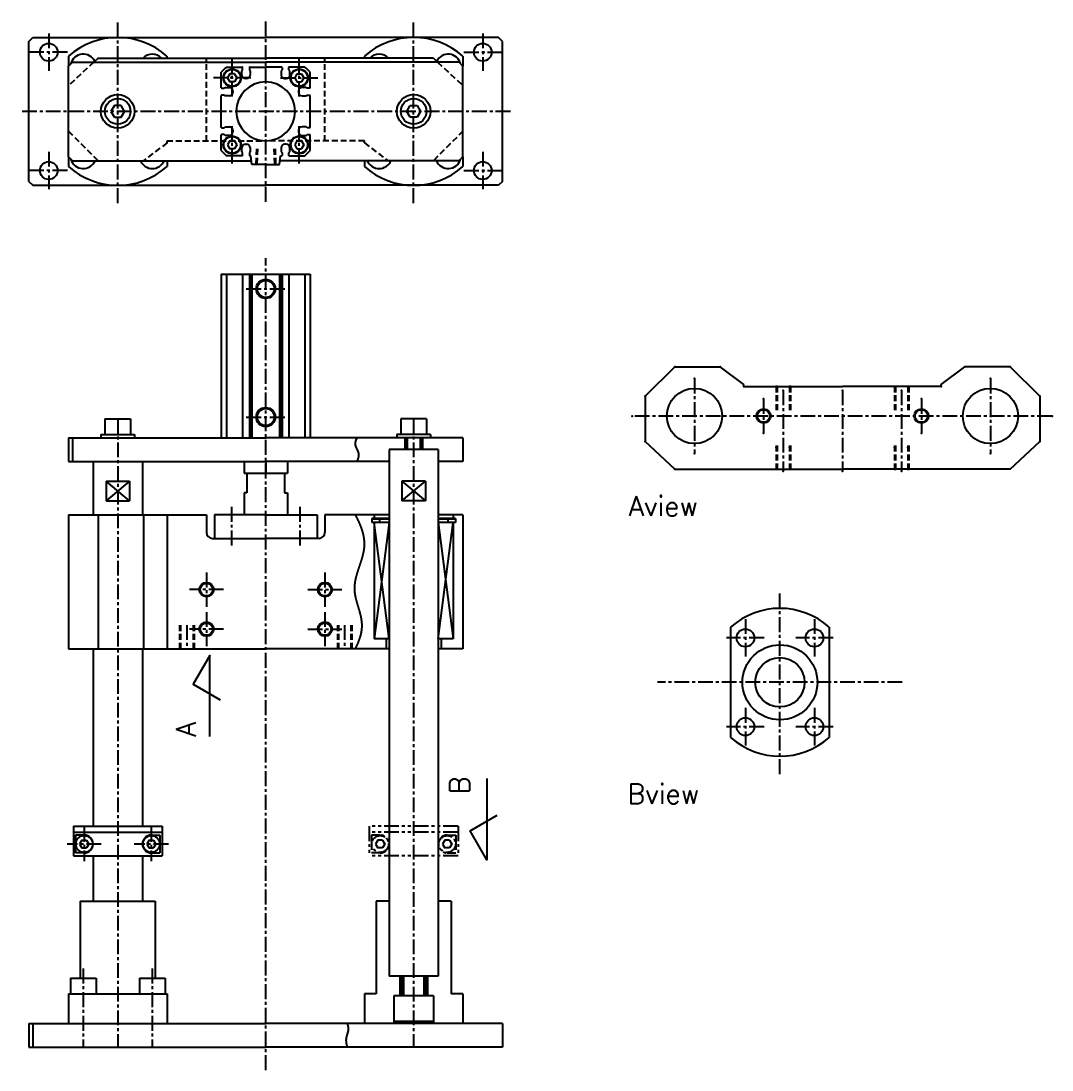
# Model space of a CAD drawing. Extents: x -483 to 399, y -345 to 211.
# Drawn here: x -124 to 399, y -321 to 211 of the extents above; entities that cross this region are included whole.
import ezdxf

# ---------------------------------------------------------------- set-up
doc = ezdxf.new("R2010")
doc.units = 0
for name, pattern in [('CENTER', [12, 7.5, -1.5, 1.5, -1.5]), ('DASHED', [4.5, 3, -1.5]), ('PHANTOM', [15, 7.5, -1.5, 1.5, -1.5, 1.5, -1.5])]:
    doc.linetypes.add(name, pattern=pattern)
doc.layers.get('0').update_dxf_attribs({"linetype": 'CONTINUOUS'})
doc.layers.add('CENTER', color=1, linetype='CENTER')
doc.styles.get("Standard").update_dxf_attribs({"font": 'txt.shx'})

msp = doc.modelspace()

# ---------------------------------------------------------------- linework, layer by layer
at = {"color": 7, "linetype": 'CONTINUOUS'}
for p, q in [((-120, 201.02), (-118, 203.02)), ((-118, 203.02), (0, 203.02)), ((118, 203.02), (0, 203.02)), ((120, 201.02), (118, 203.02)), ((-120, 130.02), (-120, 201.02)), ((120, 130.02), (120, 201.02)), ((-100, 193.47), (-100, 188.52)), ((-85, 192.52), (-87.14, 190.52)), ((-85, 192.52), (0, 192.52)), ((-50.06, 193.52), (-50.06, 192.52)), ((-30, 190.52), (-30, 192.52)), ((85, 192.52), (0, 192.52)), ((30, 190.52), (30, 192.52)), ((50.06, 193.52), (50.06, 192.52)), ((85, 192.52), (87.14, 190.52)), ((100, 193.47), (100, 188.52)), ((-100, 188.52), (-98, 190.52)), ((-100, 142.52), (-100, 188.52)), ((-98, 190.52), (0, 190.52)), ((-19.84, 188.02), (-11.9, 188.02)), ((-12.15, 186.02), (-11.7, 186.52)), ((-11.7, 186.52), (-11.7, 187.82)), ((-8.3, 187.82), (-8.3, 186.52)), ((-8.3, 186.52), (-7.85, 186.02)), ((-8.1, 188.02), (0, 188.02)), ((98, 190.52), (0, 190.52)), ((8.1, 188.02), (0, 188.02)), ((8.3, 186.52), (7.85, 186.02)), ((8.3, 187.82), (8.3, 186.52)), ((11.7, 186.52), (11.7, 187.82)), ((12.15, 186.02), (11.7, 186.52)), ((19.84, 188.02), (11.9, 188.02)), ((100, 188.52), (98, 190.52)), ((100, 142.52), (100, 188.52)), ((-22.5, 177.42), (-22.5, 185.36)), ((-18.15, 184.52), (-19.31, 182.52)), ((-19.31, 182.52), (-18.15, 180.52)), ((-15.85, 184.52), (-18.15, 184.52)), ((-15.85, 184.52), (-14.69, 182.52)), ((-14.69, 182.52), (-15.85, 180.52)), ((-12.15, 183.92), (-12.15, 186.02)), ((-9.55, 182.22), (-10.45, 182.22)), ((-7.85, 186.02), (-7.85, 183.92)), ((7.85, 186.02), (7.85, 183.92)), ((9.55, 182.22), (10.45, 182.22)), ((12.15, 183.92), (12.15, 186.02)), ((15.85, 184.52), (14.69, 182.52)), ((14.69, 182.52), (15.85, 180.52)), ((15.85, 184.52), (18.15, 184.52)), ((18.15, 184.52), (19.31, 182.52)), ((19.31, 182.52), (18.15, 180.52)), ((22.5, 177.42), (22.5, 185.36)), ((-22.3, 177.22), (-21, 177.22)), ((-21, 177.22), (-20.5, 177.67)), ((-20.5, 177.67), (-18.4, 177.67)), ((-15.85, 180.52), (-18.15, 180.52)), ((-16.7, 175.97), (-16.7, 175.07)), ((15.85, 180.52), (18.15, 180.52)), ((16.7, 175.97), (16.7, 175.07)), ((20.5, 177.67), (18.4, 177.67)), ((21, 177.22), (20.5, 177.67)), ((22.3, 177.22), (21, 177.22)), ((-22.5, 157.42), (-22.5, 173.62)), ((-21, 173.82), (-22.3, 173.82)), ((-20.5, 173.37), (-21, 173.82)), ((-18.4, 173.37), (-20.5, 173.37)), ((18.4, 173.37), (20.5, 173.37)), ((20.5, 173.37), (21, 173.82)), ((21, 173.82), (22.3, 173.82)), ((22.5, 157.42), (22.5, 173.62)), ((-76.72, 168.49), (-78.43, 165.52)), ((-78.43, 165.52), (-76.72, 162.55)), ((-73.29, 168.49), (-76.72, 168.49)), ((-71.57, 165.52), (-73.29, 168.49)), ((-73.29, 162.55), (-71.57, 165.52)), ((71.57, 165.52), (73.29, 168.49)), ((73.29, 162.55), (71.57, 165.52)), ((73.29, 168.49), (76.71, 168.49)), ((76.71, 168.49), (78.43, 165.52)), ((78.43, 165.52), (76.71, 162.55)), ((-76.72, 162.55), (-73.29, 162.55)), ((76.71, 162.55), (73.29, 162.55)), ((-22.3, 157.22), (-21, 157.22)), ((-21, 157.22), (-20.5, 157.67)), ((-20.5, 157.67), (-18.4, 157.67)), ((-16.7, 155.97), (-16.7, 155.07)), ((16.7, 155.97), (16.7, 155.07)), ((20.5, 157.67), (18.4, 157.67)), ((21, 157.22), (20.5, 157.67)), ((22.3, 157.22), (21, 157.22)), ((-22.5, 145.68), (-22.5, 153.62)), ((-21, 153.82), (-22.3, 153.82)), ((-20.5, 153.37), (-21, 153.82)), ((-18.4, 153.37), (-20.5, 153.37)), ((-18.15, 150.52), (-19.31, 148.52)), ((-15.85, 150.52), (-18.15, 150.52)), ((-15.85, 150.52), (-14.69, 148.52)), ((15.85, 150.52), (14.69, 148.52)), ((15.85, 150.52), (18.15, 150.52)), ((18.15, 150.52), (19.31, 148.52)), ((18.4, 153.37), (20.5, 153.37)), ((20.5, 153.37), (21, 153.82)), ((21, 153.82), (22.3, 153.82)), ((22.5, 145.68), (22.5, 153.62)), ((-19.31, 148.52), (-18.15, 146.52)), ((-15.85, 146.52), (-18.15, 146.52)), ((-14.69, 148.52), (-15.85, 146.52)), ((-12.15, 145.02), (-12.15, 147.12)), ((-11.7, 144.52), (-12.15, 145.02)), ((-11.7, 143.22), (-11.7, 144.52)), ((-10.45, 148.82), (-9.55, 148.82)), ((-7.85, 145.02), (-8.3, 144.52)), ((-8.3, 144.52), (-8.3, 143.22)), ((-7.85, 147.12), (-7.85, 145.02)), ((7.85, 147.12), (7.85, 145.02)), ((7.85, 145.02), (8.3, 144.52)), ((8.3, 144.52), (8.3, 143.22)), ((10.45, 148.82), (9.55, 148.82)), ((11.7, 144.52), (12.15, 145.02)), ((11.7, 143.22), (11.7, 144.52)), ((12.15, 145.02), (12.15, 147.12)), ((14.69, 148.52), (15.85, 146.52)), ((15.85, 146.52), (18.15, 146.52)), ((19.31, 148.52), (18.15, 146.52)), ((-98, 140.52), (-100, 142.52)), ((-100, 142.52), (-100, 137.57)), ((-98, 140.52), (-7.22, 140.52)), ((-50, 140.52), (-50, 137.57)), ((-11.9, 143.02), (-19.84, 143.02)), ((-7.5, 143.02), (-8.1, 143.02)), ((-7, 138.52), (-7.5, 143.02)), ((0, 138.52), (-7, 138.52)), ((0, 138.52), (7, 138.52)), ((7, 138.52), (7.5, 143.02)), ((98, 140.52), (7.22, 140.52)), ((7.5, 143.02), (8.1, 143.02)), ((11.9, 143.02), (19.84, 143.02)), ((50, 140.52), (50, 137.57)), ((98, 140.52), (100, 142.52)), ((100, 142.52), (100, 137.57)), ((-120, 130.02), (-118, 128.02)), ((-118, 128.02), (0, 128.02)), ((118, 128.02), (0, 128.02)), ((120, 130.02), (118, 128.02)), ((-22.5, 83), (-22.5, 0)), ((-22.5, 83), (0, 83)), ((-19.84, 83), (-19.84, 0)), ((-11.7, 83), (-11.7, 0)), ((-8.3, 83), (-8.3, 0)), ((-7.5, 83), (-7.5, 0)), ((-7, 83), (-7, 0)), ((0, 83), (22.5, 83)), ((7, 83), (7, 0)), ((7.5, 83), (7.5, 0)), ((8.3, 83), (8.3, 0)), ((11.7, 83), (11.7, 0)), ((19.84, 83), (19.84, 0)), ((22.5, 83), (22.5, 0)), ((192.36, 21.03), (207.36, 36.03)), ((207.36, 36.03), (230.36, 36.03)), ((242.36, 27.03), (230.36, 36.03)), ((342.36, 27.03), (354.36, 36.03)), ((377.36, 36.03), (354.36, 36.03)), ((392.36, 21.03), (377.36, 36.03)), ((242.36, 26.03), (242.36, 27.03)), ((342.36, 26.03), (342.36, 27.03)), ((242.36, 26.03), (292.36, 26.03)), ((342.36, 26.03), (292.36, 26.03)), ((192.36, 21.03), (192.36, -1.97)), ((392.36, 21.03), (392.36, -1.97)), ((-81.5, 9.6), (-68.5, 9.6)), ((-81.5, 9.6), (-81.5, 1.6)), ((-68.5, 9.6), (-68.5, 1.6)), ((81.5, 9.6), (68.5, 9.6)), ((68.5, 9.6), (68.5, 1.6)), ((81.5, 9.6), (81.5, 1.6)), ((-100, 0), (0, 0)), ((-100, 0), (-100, -12)), ((-98, 0), (-98, -12)), ((-83.5, 1.6), (-66.5, 1.6)), ((-83.5, 1.6), (-83.5, 0)), ((-66.5, 1.6), (-66.5, 0)), ((100, 0), (0, 0)), ((83.5, 1.6), (66.5, 1.6)), ((66.5, 1.6), (66.5, 0)), ((70.5, 0), (70.5, -6)), ((71, 0), (71, -6)), ((71.63, 0), (71.63, -6)), ((78.38, 0), (78.38, -6)), ((79, 0), (79, -6)), ((79.5, 0), (79.5, -6)), ((83.5, 1.6), (83.5, 0)), ((100, 0), (100, -12)), ((207.36, -15.97), (192.36, -1.97)), ((377.36, -15.97), (392.36, -1.97)), ((87.5, -6), (62.5, -6)), ((62.5, -6), (62.5, -273)), ((87.5, -6), (87.5, -273)), ((-100, -12), (0, -12)), ((-87.5, -12), (-87.5, -39)), ((-62.5, -12), (-62.5, -39)), ((-11, -12), (-11, -18)), ((62.5, -12), (0, -12)), ((0, -12), (0, -18)), ((11, -12), (11, -18)), ((100, -12), (87.5, -12)), ((-11, -18), (11, -18)), ((-9.5, -18), (-9.5, -28)), ((9.5, -18), (9.5, -28)), ((207.36, -15.97), (292.36, -15.97)), ((377.36, -15.97), (292.36, -15.97)), ((-69.06, -32), (-80.94, -22)), ((-80.94, -22), (-80.94, -32)), ((-80.94, -22), (-69.06, -22)), ((-69.06, -22), (-80.94, -32)), ((-69.06, -22), (-69.06, -32)), ((80.94, -22), (69.06, -22)), ((69.06, -22), (69.06, -32)), ((69.06, -22), (80.94, -32)), ((69.06, -32), (80.94, -22)), ((80.94, -22), (80.94, -32)), ((-11, -28), (-11, -39)), ((-9.5, -28), (-11, -28)), ((9.5, -28), (11, -28)), ((11, -28), (11, -39)), ((-80.94, -32), (-69.06, -32)), ((80.94, -32), (69.06, -32)), ((-100, -39), (-30, -39)), ((-100, -39), (-100, -107)), ((-85, -39), (-85, -107)), ((-62, -39), (-62, -107)), ((-50, -39), (-50, -107)), ((-30, -39), (-30, -48)), ((-26, -39), (-26, -51)), ((0, -39), (-26, -39)), ((0, -39), (26, -39)), ((26, -39), (26, -51)), ((62.5, -39), (30, -39)), ((30, -39), (30, -48)), ((53.75, -41), (53.75, -43)), ((62.5, -41), (53.75, -41)), ((62.5, -41.25), (53.75, -41.25)), ((55, -39), (55, -41)), ((57.75, -41.25), (57.75, -43)), ((100, -39), (87.5, -39)), ((96.25, -41), (87.5, -41)), ((96.25, -41.25), (87.5, -41.25)), ((92.25, -41.25), (92.25, -43)), ((95, -39), (95, -41)), ((96.25, -41), (96.25, -43)), ((100, -39), (100, -107)), ((62.5, -43), (53.75, -43)), ((55, -43), (55, -102)), ((62.5, -102), (55, -43)), ((62.5, -43), (55, -102)), ((62.5, -43), (62.5, -102)), ((96.25, -43), (87.5, -43)), ((87.5, -43), (87.5, -102)), ((87.5, -102), (95, -43)), ((87.5, -43), (95, -102)), ((95, -43), (95, -102)), ((-27, -51), (0, -51)), ((27, -51), (0, -51)), ((235.65, -96.05), (235.65, -151.95)), ((285.65, -96.05), (285.65, -151.95)), ((62.5, -102), (55, -102)), ((61, -102), (61, -107)), ((95, -102), (87.5, -102)), ((89, -102), (89, -107)), ((-100, -107), (0, -107)), ((-87.5, -107), (-87.5, -197)), ((-62.5, -107), (-62.5, -197)), ((62.5, -107), (0, -107)), ((100, -107), (87.5, -107)), ((-97.5, -197), (-52.5, -197)), ((-97.5, -197), (-97.5, -212)), ((-97.5, -200), (-52.5, -200)), ((-92, -201.5), (-96.38, -201.5)), ((-96.38, -201.5), (-96.38, -210.5)), ((-58, -201.5), (-53.62, -201.5)), ((-53.62, -201.5), (-53.62, -210.5)), ((-52.5, -197), (-52.5, -212)), ((-93.15, -204), (-94.31, -206)), ((-94.31, -206), (-93.15, -208)), ((-93.15, -204), (-90.85, -204)), ((-90.85, -204), (-89.69, -206)), ((-89.69, -206), (-90.85, -208)), ((-59.15, -204), (-60.31, -206)), ((-60.31, -206), (-59.15, -208)), ((-59.15, -204), (-56.85, -204)), ((-56.85, -204), (-55.69, -206)), ((-55.69, -206), (-56.85, -208)), ((-97.5, -212), (-52.5, -212)), ((-92, -210.5), (-96.38, -210.5)), ((-93.15, -208), (-90.85, -208)), ((-87.5, -212), (-87.5, -235)), ((-62.5, -212), (-62.5, -235)), ((-59.15, -208), (-56.85, -208)), ((-58, -210.5), (-53.62, -210.5)), ((-94, -235), (-75, -235)), ((-94, -235), (-94, -274)), ((-75, -235), (-56, -235)), ((-56, -235), (-56, -274)), ((56, -235), (56, -282)), ((62.5, -235), (56, -235)), ((94, -235), (87.5, -235)), ((94, -235), (94, -282)), ((-99, -274), (-86, -274)), ((-99, -274), (-99, -282)), ((-86, -274), (-86, -282)), ((-64, -274), (-51, -274)), ((-64, -274), (-64, -282)), ((-51, -274), (-51, -282)), ((87.5, -273), (62.5, -273)), ((68, -273), (68, -283)), ((69, -273), (69, -283)), ((69.88, -273), (69.88, -283)), ((80.13, -273), (80.13, -283)), ((81, -273), (81, -283)), ((82, -273), (82, -283)), ((-100, -282), (-100, -297)), ((-100, -282), (-75, -282)), ((-75, -282), (-50, -282)), ((-50, -282), (-50, -297)), ((50, -282), (50, -297)), ((56, -282), (50, -282)), ((85, -283), (65, -283)), ((65, -283), (65, -297)), ((85, -283), (85, -297)), ((100, -282), (94, -282)), ((100, -282), (100, -297)), ((-120, -297), (0, -297)), ((-120, -297), (-120, -309)), ((-118, -297), (-118, -309)), ((120, -297), (0, -297)), ((85, -296), (65, -296)), ((120, -297), (120, -309)), ((-120, -309), (0, -309)), ((120, -309), (0, -309))]:
    msp.add_line(p, q, dxfattribs=at)
at = {"color": 3, "linetype": 'DASHED'}
for p, q in [((-87.14, 190.52), (-100, 178.52)), ((-30, 150.52), (-30, 190.52)), ((30, 150.52), (30, 190.52)), ((87.14, 190.52), (100, 178.52)), ((-100, 155.52), (-100, 178.52)), ((100, 155.52), (100, 178.52)), ((-100, 155.52), (-85, 140.52)), ((100, 155.52), (85, 140.52)), ((-50, 149.52), (-62, 140.52)), ((-50, 150.52), (0, 150.52)), ((-50, 149.52), (-50, 150.52)), ((50, 150.52), (0, 150.52)), ((50, 149.52), (50, 150.52)), ((50, 149.52), (62, 140.52)), ((-4.75, 146.51), (-5.03, 138.53)), ((-4.17, 146.51), (-4.45, 138.51)), ((4.17, 146.51), (4.45, 138.51)), ((4.75, 146.51), (5.03, 138.53)), ((-85, 140.52), (-62, 140.52)), ((85, 140.52), (62, 140.52)), ((258.71, 26.03), (258.71, 14.03)), ((259.21, 26.03), (259.21, 14.03)), ((265.51, 26.03), (265.51, 14.03)), ((266.01, 26.03), (266.01, 14.03)), ((318.71, 26.03), (318.71, 14.03)), ((319.21, 26.03), (319.21, 14.03)), ((325.51, 26.03), (325.51, 14.03)), ((326.01, 26.03), (326.01, 14.03)), ((258.71, -3.97), (258.71, -15.97)), ((259.21, -3.97), (259.21, -15.97)), ((265.51, -3.97), (265.51, -15.97)), ((266.01, -3.97), (266.01, -15.97)), ((318.71, -3.97), (318.71, -15.97)), ((319.21, -3.97), (319.21, -15.97)), ((325.51, -3.97), (325.51, -15.97)), ((326.01, -3.97), (326.01, -15.97)), ((-43.65, -95), (-43.65, -107)), ((-43.15, -95), (-43.15, -107)), ((-36.85, -95), (-36.85, -107)), ((-36.35, -95), (-36.35, -107)), ((36.35, -95), (36.35, -107)), ((36.85, -95), (36.85, -107)), ((43.15, -95), (43.15, -107)), ((43.65, -95), (43.65, -107))]:
    msp.add_line(p, q, dxfattribs=at)
at = {"color": 3, "linetype": 'PHANTOM'}
for p, q in [((97.5, -197), (52.5, -197)), ((52.5, -197), (52.5, -212)), ((97.5, -200), (52.5, -200)), ((53.62, -201.5), (53.62, -210.5)), ((58, -201.5), (53.62, -201.5)), ((92, -201.5), (96.38, -201.5)), ((96.38, -201.5), (96.38, -210.5)), ((97.5, -197), (97.5, -212)), ((56.85, -204), (55.69, -206)), ((55.69, -206), (56.85, -208)), ((59.15, -204), (56.85, -204)), ((59.15, -204), (60.31, -206)), ((60.31, -206), (59.15, -208)), ((90.85, -204), (89.69, -206)), ((89.69, -206), (90.85, -208)), ((93.15, -204), (90.85, -204)), ((93.15, -204), (94.31, -206)), ((94.31, -206), (93.15, -208)), ((97.5, -212), (52.5, -212)), ((58, -210.5), (53.62, -210.5)), ((59.15, -208), (56.85, -208)), ((93.15, -208), (90.85, -208)), ((92, -210.5), (96.38, -210.5))]:
    msp.add_line(p, q, dxfattribs=at)
at = {"color": 7, "linetype": 'CONTINUOUS'}
for points in [[(-28.35, -151.53), (-28.35, -110.36), (-36.81, -125.01), (-23.15, -132.9)], [(112.17, -172.78), (112.17, -213.95), (103.71, -199.3), (117.37, -191.41)]]:
    msp.add_lwpolyline(points, dxfattribs=at)
at = {"color": 7}
for points in [[(46.27, 0, 0), (46.25, -0.03, 0), (46.24, -0.05, 0), (46.22, -0.08, 0), (46.21, -0.11, 0), (46.19, -0.13, 0), (46.18, -0.16, 0), (46.17, -0.19, 0), (46.15, -0.21, 0), (46.14, -0.24, 0), (46.12, -0.27, 0), (46.11, -0.29, 0), (46.09, -0.32, 0), (46.08, -0.35, 0), (46.07, -0.38, 0), (46.05, -0.4, 0), (46.04, -0.43, 0), (46.03, -0.46, 0), (46.01, -0.48, 0), (46, -0.51, 0), (45.99, -0.54, 0), (45.97, -0.57, 0), (45.96, -0.59, 0), (45.95, -0.62, 0), (45.93, -0.65, 0), (45.92, -0.68, 0), (45.91, -0.7, 0), (45.9, -0.73, 0), (45.88, -0.76, 0), (45.87, -0.79, 0), (45.86, -0.81, 0), (45.85, -0.84, 0), (45.83, -0.87, 0), (45.82, -0.9, 0), (45.81, -0.92, 0), (45.8, -0.95, 0), (45.79, -0.98, 0), (45.77, -1.01, 0), (45.76, -1.04, 0), (45.75, -1.07, 0), (45.74, -1.09, 0), (45.73, -1.12, 0), (45.72, -1.15, 0), (45.7, -1.18, 0), (45.69, -1.21, 0), (45.68, -1.23, 0), (45.67, -1.26, 0), (45.66, -1.29, 0), (45.65, -1.32, 0), (45.64, -1.35, 0), (45.63, -1.38, 0), (45.62, -1.41, 0), (45.61, -1.43, 0), (45.6, -1.46, 0), (45.59, -1.49, 0), (45.58, -1.52, 0), (45.57, -1.55, 0), (45.56, -1.58, 0), (45.55, -1.61, 0), (45.54, -1.64, 0), (45.53, -1.67, 0), (45.52, -1.69, 0), (45.52, -1.72, 0), (45.51, -1.75, 0), (45.5, -1.78, 0), (45.49, -1.81, 0), (45.48, -1.84, 0), (45.47, -1.87, 0), (45.47, -1.9, 0), (45.46, -1.93, 0), (45.45, -1.96, 0), (45.44, -1.99, 0), (45.44, -2.02, 0), (45.43, -2.05, 0), (45.42, -2.08, 0), (45.42, -2.11, 0), (45.41, -2.14, 0), (45.41, -2.17, 0), (45.4, -2.2, 0), (45.39, -2.23, 0), (45.39, -2.26, 0), (45.38, -2.29, 0), (45.38, -2.32, 0), (45.37, -2.35, 0), (45.37, -2.38, 0), (45.36, -2.41, 0), (45.36, -2.44, 0), (45.36, -2.47, 0), (45.35, -2.5, 0), (45.35, -2.53, 0), (45.35, -2.56, 0), (45.34, -2.59, 0), (45.34, -2.62, 0), (45.34, -2.65, 0), (45.34, -2.68, 0), (45.33, -2.71, 0), (45.33, -2.74, 0), (45.33, -2.77, 0), (45.33, -2.8, 0), (45.33, -2.83, 0), (45.33, -2.86, 0), (45.33, -2.89, 0), (45.33, -2.92, 0), (45.33, -2.95, 0), (45.33, -2.98, 0), (45.33, -3.01, 0), (45.33, -3.05, 0), (45.33, -3.08, 0), (45.33, -3.11, 0), (45.33, -3.14, 0), (45.33, -3.17, 0), (45.33, -3.2, 0), (45.33, -3.23, 0), (45.34, -3.26, 0), (45.34, -3.29, 0), (45.34, -3.32, 0), (45.34, -3.35, 0), (45.35, -3.38, 0), (45.35, -3.41, 0), (45.35, -3.44, 0), (45.36, -3.47, 0), (45.36, -3.5, 0), (45.37, -3.53, 0), (45.37, -3.56, 0), (45.38, -3.59, 0), (45.38, -3.62, 0), (45.39, -3.65, 0), (45.39, -3.68, 0), (45.4, -3.71, 0), (45.41, -3.74, 0), (45.41, -3.77, 0), (45.42, -3.8, 0), (45.43, -3.83, 0), (45.43, -3.86, 0), (45.44, -3.89, 0), (45.45, -3.92, 0), (45.46, -3.95, 0), (45.46, -3.97, 0), (45.47, -4, 0), (45.48, -4.03, 0), (45.49, -4.06, 0), (45.5, -4.09, 0), (45.51, -4.12, 0), (45.52, -4.15, 0), (45.52, -4.18, 0), (45.53, -4.21, 0), (45.54, -4.24, 0), (45.55, -4.27, 0), (45.56, -4.29, 0), (45.57, -4.32, 0), (45.58, -4.35, 0), (45.59, -4.38, 0), (45.6, -4.41, 0), (45.62, -4.44, 0), (45.63, -4.47, 0), (45.64, -4.49, 0), (45.65, -4.52, 0), (45.66, -4.55, 0), (45.67, -4.58, 0), (45.68, -4.61, 0), (45.69, -4.64, 0), (45.7, -4.66, 0), (45.72, -4.69, 0), (45.73, -4.72, 0), (45.74, -4.75, 0), (45.75, -4.78, 0), (45.76, -4.8, 0), (45.78, -4.83, 0), (45.79, -4.86, 0), (45.8, -4.89, 0), (45.81, -4.92, 0), (45.82, -4.94, 0), (45.84, -4.97, 0), (45.85, -5, 0), (45.86, -5.03, 0), (45.87, -5.05, 0), (45.89, -5.08, 0), (45.9, -5.11, 0), (45.91, -5.14, 0), (45.93, -5.16, 0), (45.94, -5.19, 0), (45.95, -5.22, 0), (45.96, -5.25, 0), (45.98, -5.27, 0), (45.99, -5.3, 0), (46, -5.33, 0), (46.02, -5.36, 0), (46.03, -5.38, 0), (46.04, -5.41, 0), (46.05, -5.44, 0), (46.07, -5.47, 0), (46.08, -5.49, 0), (46.09, -5.52, 0), (46.11, -5.55, 0), (46.12, -5.58, 0), (46.13, -5.6, 0), (46.15, -5.63, 0), (46.16, -5.66, 0), (46.17, -5.69, 0), (46.19, -5.71, 0), (46.2, -5.74, 0), (46.21, -5.77, 0), (46.23, -5.79, 0), (46.24, -5.82, 0), (46.25, -5.85, 0), (46.27, -5.88, 0), (46.28, -5.9, 0), (46.29, -5.93, 0), (46.31, -5.96, 0), (46.32, -5.99, 0), (46.33, -6.01, 0), (46.34, -6.04, 0), (46.36, -6.07, 0), (46.37, -6.1, 0), (46.38, -6.12, 0), (46.4, -6.15, 0), (46.41, -6.18, 0), (46.42, -6.2, 0), (46.44, -6.23, 0), (46.45, -6.26, 0), (46.46, -6.29, 0), (46.47, -6.31, 0), (46.49, -6.34, 0), (46.5, -6.37, 0), (46.51, -6.4, 0), (46.52, -6.43, 0), (46.54, -6.45, 0), (46.55, -6.48, 0), (46.56, -6.51, 0), (46.57, -6.54, 0), (46.59, -6.56, 0), (46.6, -6.59, 0), (46.61, -6.62, 0), (46.62, -6.65, 0), (46.63, -6.68, 0), (46.65, -6.7, 0), (46.66, -6.73, 0), (46.67, -6.76, 0), (46.68, -6.79, 0), (46.69, -6.82, 0), (46.7, -6.84, 0), (46.71, -6.87, 0), (46.72, -6.9, 0), (46.73, -6.93, 0), (46.74, -6.96, 0), (46.76, -6.99, 0), (46.77, -7.02, 0), (46.78, -7.04, 0), (46.79, -7.07, 0), (46.8, -7.1, 0), (46.81, -7.13, 0), (46.82, -7.16, 0), (46.82, -7.19, 0), (46.83, -7.22, 0), (46.84, -7.25, 0), (46.85, -7.28, 0), (46.86, -7.3, 0), (46.87, -7.33, 0), (46.88, -7.36, 0), (46.89, -7.39, 0), (46.9, -7.42, 0), (46.9, -7.45, 0), (46.91, -7.48, 0), (46.92, -7.51, 0), (46.93, -7.54, 0), (46.93, -7.57, 0), (46.94, -7.6, 0), (46.95, -7.63, 0), (46.95, -7.66, 0), (46.96, -7.69, 0), (46.97, -7.72, 0), (46.97, -7.75, 0), (46.98, -7.78, 0), (46.99, -7.81, 0), (46.99, -7.84, 0), (47, -7.87, 0), (47, -7.9, 0), (47.01, -7.93, 0), (47.01, -7.96, 0), (47.02, -7.99, 0), (47.02, -8.02, 0), (47.03, -8.05, 0), (47.03, -8.08, 0), (47.04, -8.11, 0), (47.04, -8.14, 0), (47.04, -8.17, 0), (47.05, -8.2, 0), (47.05, -8.23, 0), (47.05, -8.26, 0), (47.05, -8.29, 0), (47.06, -8.32, 0), (47.06, -8.35, 0), (47.06, -8.38, 0), (47.06, -8.41, 0), (47.06, -8.44, 0), (47.07, -8.47, 0), (47.07, -8.5, 0), (47.07, -8.53, 0), (47.07, -8.56, 0), (47.07, -8.59, 0), (47.07, -8.62, 0), (47.07, -8.65, 0), (47.07, -8.68, 0), (47.07, -8.71, 0), (47.07, -8.74, 0), (47.07, -8.77, 0), (47.07, -8.8, 0), (47.07, -8.83, 0), (47.07, -8.86, 0), (47.06, -8.9, 0), (47.06, -8.93, 0), (47.06, -8.96, 0), (47.06, -8.99, 0), (47.06, -9.02, 0), (47.06, -9.05, 0), (47.05, -9.08, 0), (47.05, -9.11, 0), (47.05, -9.14, 0), (47.05, -9.17, 0), (47.04, -9.2, 0), (47.04, -9.23, 0), (47.04, -9.26, 0), (47.03, -9.29, 0), (47.03, -9.32, 0), (47.03, -9.35, 0), (47.02, -9.38, 0), (47.02, -9.41, 0), (47.01, -9.44, 0), (47.01, -9.47, 0), (47, -9.5, 0), (47, -9.53, 0), (47, -9.56, 0), (46.99, -9.59, 0), (46.99, -9.62, 0), (46.98, -9.65, 0), (46.98, -9.68, 0), (46.97, -9.71, 0), (46.96, -9.74, 0), (46.96, -9.77, 0), (46.95, -9.8, 0), (46.95, -9.83, 0), (46.94, -9.86, 0), (46.94, -9.89, 0), (46.93, -9.92, 0), (46.92, -9.95, 0), (46.92, -9.98, 0), (46.91, -10.01, 0), (46.9, -10.04, 0), (46.9, -10.07, 0), (46.89, -10.1, 0), (46.88, -10.13, 0), (46.88, -10.16, 0), (46.87, -10.19, 0), (46.86, -10.22, 0), (46.86, -10.25, 0), (46.85, -10.27, 0), (46.84, -10.3, 0), (46.83, -10.33, 0), (46.83, -10.36, 0), (46.82, -10.39, 0), (46.81, -10.42, 0), (46.8, -10.45, 0), (46.79, -10.48, 0), (46.79, -10.51, 0), (46.78, -10.54, 0), (46.77, -10.57, 0), (46.76, -10.6, 0), (46.75, -10.63, 0), (46.74, -10.66, 0), (46.74, -10.68, 0), (46.73, -10.71, 0), (46.72, -10.74, 0), (46.71, -10.77, 0), (46.7, -10.8, 0), (46.69, -10.83, 0), (46.68, -10.86, 0), (46.67, -10.89, 0), (46.66, -10.92, 0), (46.65, -10.95, 0), (46.64, -10.97, 0), (46.64, -11, 0), (46.63, -11.03, 0), (46.62, -11.06, 0), (46.61, -11.09, 0), (46.6, -11.12, 0), (46.59, -11.15, 0), (46.58, -11.18, 0), (46.57, -11.2, 0), (46.56, -11.23, 0), (46.55, -11.26, 0), (46.54, -11.29, 0), (46.53, -11.32, 0), (46.52, -11.35, 0), (46.51, -11.38, 0), (46.5, -11.4, 0), (46.49, -11.43, 0), (46.47, -11.46, 0), (46.46, -11.49, 0), (46.45, -11.52, 0), (46.44, -11.55, 0), (46.43, -11.58, 0), (46.42, -11.6, 0), (46.41, -11.63, 0), (46.4, -11.66, 0), (46.39, -11.69, 0), (46.38, -11.72, 0), (46.37, -11.75, 0), (46.36, -11.77, 0), (46.35, -11.8, 0), (46.33, -11.83, 0), (46.32, -11.86, 0), (46.31, -11.89, 0), (46.3, -11.91, 0), (46.29, -11.94, 0), (46.28, -11.97, 0), (46.27, -12, 0)], [(45.36, -39, 0), (45.43, -39.13, 0), (45.5, -39.26, 0), (45.56, -39.39, 0), (45.63, -39.52, 0), (45.7, -39.65, 0), (45.76, -39.78, 0), (45.83, -39.91, 0), (45.9, -40.05, 0), (45.96, -40.18, 0), (46.03, -40.31, 0), (46.09, -40.44, 0), (46.16, -40.57, 0), (46.22, -40.7, 0), (46.29, -40.84, 0), (46.35, -40.97, 0), (46.42, -41.1, 0), (46.48, -41.23, 0), (46.55, -41.36, 0), (46.61, -41.5, 0), (46.67, -41.63, 0), (46.73, -41.76, 0), (46.8, -41.9, 0), (46.86, -42.03, 0), (46.92, -42.16, 0), (46.98, -42.3, 0), (47.04, -42.43, 0), (47.1, -42.56, 0), (47.16, -42.7, 0), (47.22, -42.83, 0), (47.28, -42.97, 0), (47.34, -43.1, 0), (47.4, -43.24, 0), (47.45, -43.37, 0), (47.51, -43.51, 0), (47.57, -43.64, 0), (47.63, -43.78, 0), (47.68, -43.92, 0), (47.74, -44.05, 0), (47.79, -44.19, 0), (47.85, -44.32, 0), (47.9, -44.46, 0), (47.96, -44.6, 0), (48.01, -44.73, 0), (48.06, -44.87, 0), (48.12, -45.01, 0), (48.17, -45.15, 0), (48.22, -45.28, 0), (48.27, -45.42, 0), (48.32, -45.56, 0), (48.37, -45.7, 0), (48.42, -45.84, 0), (48.47, -45.98, 0), (48.52, -46.12, 0), (48.57, -46.26, 0), (48.61, -46.39, 0), (48.66, -46.53, 0), (48.71, -46.67, 0), (48.75, -46.81, 0), (48.8, -46.95, 0), (48.84, -47.09, 0), (48.88, -47.24, 0), (48.93, -47.38, 0), (48.97, -47.52, 0), (49.01, -47.66, 0), (49.05, -47.8, 0), (49.09, -47.94, 0), (49.13, -48.08, 0), (49.16, -48.23, 0), (49.2, -48.37, 0), (49.24, -48.51, 0), (49.27, -48.65, 0), (49.31, -48.8, 0), (49.34, -48.94, 0), (49.37, -49.08, 0), (49.41, -49.23, 0), (49.44, -49.37, 0), (49.47, -49.52, 0), (49.5, -49.66, 0), (49.53, -49.8, 0), (49.55, -49.95, 0), (49.58, -50.09, 0), (49.6, -50.24, 0), (49.63, -50.38, 0), (49.65, -50.53, 0), (49.68, -50.68, 0), (49.7, -50.82, 0), (49.72, -50.97, 0), (49.74, -51.11, 0), (49.76, -51.26, 0), (49.77, -51.41, 0), (49.79, -51.55, 0), (49.81, -51.7, 0), (49.82, -51.85, 0), (49.84, -51.99, 0), (49.85, -52.14, 0), (49.86, -52.29, 0), (49.87, -52.44, 0), (49.88, -52.58, 0), (49.89, -52.73, 0), (49.9, -52.88, 0), (49.9, -53.02, 0), (49.91, -53.17, 0), (49.91, -53.32, 0), (49.92, -53.47, 0), (49.92, -53.61, 0), (49.92, -53.76, 0), (49.92, -53.91, 0), (49.92, -54.06, 0), (49.92, -54.2, 0), (49.92, -54.35, 0), (49.91, -54.5, 0), (49.91, -54.65, 0), (49.9, -54.79, 0), (49.89, -54.94, 0), (49.89, -55.09, 0), (49.88, -55.23, 0), (49.87, -55.38, 0), (49.85, -55.53, 0), (49.84, -55.67, 0), (49.83, -55.82, 0), (49.81, -55.97, 0), (49.8, -56.11, 0), (49.78, -56.26, 0), (49.76, -56.4, 0), (49.74, -56.55, 0), (49.72, -56.69, 0), (49.7, -56.84, 0), (49.68, -56.99, 0), (49.65, -57.13, 0), (49.63, -57.28, 0), (49.6, -57.42, 0), (49.58, -57.56, 0), (49.55, -57.71, 0), (49.52, -57.85, 0), (49.5, -58, 0), (49.47, -58.14, 0), (49.44, -58.29, 0), (49.41, -58.43, 0), (49.37, -58.57, 0), (49.34, -58.72, 0), (49.31, -58.86, 0), (49.28, -59, 0), (49.24, -59.15, 0), (49.21, -59.29, 0), (49.17, -59.43, 0), (49.13, -59.58, 0), (49.1, -59.72, 0), (49.06, -59.86, 0), (49.02, -60, 0), (48.98, -60.15, 0), (48.95, -60.29, 0), (48.91, -60.43, 0), (48.87, -60.57, 0), (48.83, -60.71, 0), (48.79, -60.86, 0), (48.74, -61, 0), (48.7, -61.14, 0), (48.66, -61.28, 0), (48.62, -61.42, 0), (48.58, -61.56, 0), (48.53, -61.7, 0), (48.49, -61.84, 0), (48.45, -61.98, 0), (48.4, -62.13, 0), (48.36, -62.27, 0), (48.32, -62.41, 0), (48.27, -62.55, 0), (48.23, -62.69, 0), (48.18, -62.83, 0), (48.14, -62.97, 0), (48.09, -63.11, 0), (48.05, -63.25, 0), (48, -63.39, 0), (47.96, -63.53, 0), (47.91, -63.66, 0), (47.87, -63.8, 0), (47.82, -63.94, 0), (47.78, -64.08, 0), (47.73, -64.22, 0), (47.68, -64.36, 0), (47.64, -64.5, 0), (47.59, -64.64, 0), (47.54, -64.78, 0), (47.5, -64.92, 0), (47.45, -65.06, 0), (47.41, -65.2, 0), (47.36, -65.34, 0), (47.31, -65.48, 0), (47.27, -65.62, 0), (47.22, -65.76, 0), (47.17, -65.9, 0), (47.13, -66.03, 0), (47.08, -66.17, 0), (47.03, -66.31, 0), (46.99, -66.45, 0), (46.94, -66.59, 0), (46.9, -66.73, 0), (46.85, -66.87, 0), (46.8, -67.01, 0), (46.76, -67.15, 0), (46.71, -67.29, 0), (46.67, -67.43, 0), (46.62, -67.57, 0), (46.58, -67.71, 0), (46.53, -67.85, 0), (46.49, -67.99, 0), (46.45, -68.13, 0), (46.4, -68.27, 0), (46.36, -68.41, 0), (46.31, -68.55, 0), (46.27, -68.69, 0), (46.23, -68.83, 0), (46.19, -68.98, 0), (46.15, -69.12, 0), (46.1, -69.26, 0), (46.06, -69.4, 0), (46.02, -69.54, 0), (45.98, -69.68, 0), (45.94, -69.82, 0), (45.9, -69.97, 0), (45.87, -70.11, 0), (45.83, -70.25, 0), (45.79, -70.39, 0), (45.75, -70.53, 0), (45.72, -70.68, 0), (45.68, -70.82, 0), (45.65, -70.96, 0), (45.61, -71.11, 0), (45.58, -71.25, 0), (45.55, -71.39, 0), (45.51, -71.54, 0), (45.48, -71.68, 0), (45.45, -71.82, 0), (45.42, -71.97, 0), (45.39, -72.11, 0), (45.37, -72.26, 0), (45.34, -72.4, 0), (45.31, -72.54, 0), (45.29, -72.69, 0), (45.26, -72.83, 0), (45.24, -72.98, 0), (45.22, -73.13, 0), (45.2, -73.27, 0), (45.18, -73.42, 0), (45.16, -73.56, 0), (45.14, -73.71, 0), (45.12, -73.86, 0), (45.1, -74, 0), (45.09, -74.15, 0), (45.07, -74.3, 0), (45.06, -74.44, 0), (45.04, -74.59, 0), (45.03, -74.74, 0), (45.02, -74.89, 0), (45.01, -75.03, 0), (45, -75.18, 0), (44.99, -75.33, 0), (44.99, -75.47, 0), (44.98, -75.62, 0), (44.98, -75.77, 0), (44.97, -75.92, 0), (44.97, -76.06, 0), (44.97, -76.21, 0), (44.97, -76.36, 0), (44.97, -76.51, 0), (44.97, -76.65, 0), (44.97, -76.8, 0), (44.98, -76.95, 0), (44.98, -77.1, 0), (44.99, -77.24, 0), (44.99, -77.39, 0), (45, -77.54, 0), (45.01, -77.68, 0), (45.02, -77.83, 0), (45.03, -77.98, 0), (45.04, -78.12, 0), (45.06, -78.27, 0), (45.07, -78.42, 0), (45.09, -78.56, 0), (45.1, -78.71, 0), (45.12, -78.86, 0), (45.14, -79, 0), (45.16, -79.15, 0), (45.18, -79.29, 0), (45.2, -79.44, 0), (45.23, -79.58, 0), (45.25, -79.73, 0), (45.28, -79.87, 0), (45.3, -80.02, 0), (45.33, -80.16, 0), (45.36, -80.3, 0), (45.39, -80.45, 0), (45.42, -80.59, 0), (45.45, -80.74, 0), (45.48, -80.88, 0), (45.51, -81.02, 0), (45.54, -81.17, 0), (45.58, -81.31, 0), (45.61, -81.45, 0), (45.64, -81.6, 0), (45.68, -81.74, 0), (45.71, -81.88, 0), (45.75, -82.03, 0), (45.79, -82.17, 0), (45.82, -82.31, 0), (45.86, -82.45, 0), (45.9, -82.6, 0), (45.94, -82.74, 0), (45.98, -82.88, 0), (46.02, -83.02, 0), (46.06, -83.16, 0), (46.1, -83.31, 0), (46.14, -83.45, 0), (46.18, -83.59, 0), (46.22, -83.73, 0), (46.26, -83.87, 0), (46.3, -84.01, 0), (46.34, -84.15, 0), (46.39, -84.3, 0), (46.43, -84.44, 0), (46.47, -84.58, 0), (46.51, -84.72, 0), (46.55, -84.86, 0), (46.6, -85, 0), (46.64, -85.14, 0), (46.68, -85.28, 0), (46.72, -85.42, 0), (46.77, -85.56, 0), (46.81, -85.7, 0), (46.85, -85.84, 0), (46.89, -85.98, 0), (46.93, -86.13, 0), (46.98, -86.27, 0), (47.02, -86.41, 0), (47.06, -86.55, 0), (47.1, -86.69, 0), (47.14, -86.83, 0), (47.18, -86.97, 0), (47.23, -87.11, 0), (47.27, -87.25, 0), (47.31, -87.39, 0), (47.35, -87.53, 0), (47.39, -87.68, 0), (47.43, -87.82, 0), (47.47, -87.96, 0), (47.51, -88.1, 0), (47.55, -88.24, 0), (47.58, -88.38, 0), (47.62, -88.52, 0), (47.66, -88.67, 0), (47.7, -88.81, 0), (47.74, -88.95, 0), (47.77, -89.09, 0), (47.81, -89.24, 0), (47.84, -89.38, 0), (47.88, -89.52, 0), (47.91, -89.66, 0), (47.95, -89.81, 0), (47.98, -89.95, 0), (48.02, -90.09, 0), (48.05, -90.24, 0), (48.08, -90.38, 0), (48.11, -90.53, 0), (48.14, -90.67, 0), (48.17, -90.82, 0), (48.2, -90.96, 0), (48.23, -91.1, 0), (48.26, -91.25, 0), (48.29, -91.39, 0), (48.32, -91.54, 0), (48.34, -91.69, 0), (48.37, -91.83, 0), (48.39, -91.98, 0), (48.42, -92.12, 0), (48.44, -92.27, 0), (48.46, -92.41, 0), (48.48, -92.56, 0), (48.5, -92.71, 0), (48.52, -92.85, 0), (48.54, -93, 0), (48.56, -93.15, 0), (48.57, -93.29, 0), (48.59, -93.44, 0), (48.6, -93.59, 0), (48.62, -93.73, 0), (48.63, -93.88, 0), (48.64, -94.03, 0), (48.65, -94.17, 0), (48.66, -94.32, 0), (48.67, -94.47, 0), (48.67, -94.61, 0), (48.68, -94.76, 0), (48.68, -94.91, 0), (48.69, -95.05, 0), (48.69, -95.2, 0), (48.69, -95.35, 0), (48.69, -95.49, 0), (48.68, -95.64, 0), (48.68, -95.79, 0), (48.67, -95.93, 0), (48.67, -96.08, 0), (48.66, -96.23, 0), (48.65, -96.37, 0), (48.64, -96.52, 0), (48.63, -96.67, 0), (48.62, -96.81, 0), (48.6, -96.96, 0), (48.59, -97.11, 0), (48.57, -97.25, 0), (48.55, -97.4, 0), (48.53, -97.54, 0), (48.51, -97.69, 0), (48.49, -97.83, 0), (48.47, -97.98, 0), (48.44, -98.13, 0), (48.42, -98.27, 0), (48.39, -98.42, 0), (48.37, -98.56, 0), (48.34, -98.71, 0), (48.31, -98.85, 0), (48.28, -98.99, 0), (48.25, -99.14, 0), (48.22, -99.28, 0), (48.18, -99.43, 0), (48.15, -99.57, 0), (48.11, -99.71, 0), (48.08, -99.86, 0), (48.04, -100, 0), (48.01, -100.14, 0), (47.97, -100.29, 0), (47.93, -100.43, 0), (47.89, -100.57, 0), (47.85, -100.71, 0), (47.81, -100.86, 0), (47.76, -101, 0), (47.72, -101.14, 0), (47.68, -101.28, 0), (47.63, -101.42, 0), (47.59, -101.56, 0), (47.54, -101.7, 0), (47.5, -101.84, 0), (47.45, -101.98, 0), (47.4, -102.12, 0), (47.35, -102.26, 0), (47.31, -102.4, 0), (47.26, -102.54, 0), (47.21, -102.68, 0), (47.16, -102.81, 0), (47.11, -102.95, 0), (47.05, -103.09, 0), (47, -103.23, 0), (46.95, -103.37, 0), (46.9, -103.5, 0), (46.84, -103.64, 0), (46.79, -103.78, 0), (46.73, -103.91, 0), (46.68, -104.05, 0), (46.62, -104.19, 0), (46.57, -104.32, 0), (46.51, -104.46, 0), (46.45, -104.59, 0), (46.4, -104.73, 0), (46.34, -104.86, 0), (46.28, -105, 0), (46.22, -105.13, 0), (46.16, -105.27, 0), (46.1, -105.4, 0), (46.04, -105.53, 0), (45.98, -105.67, 0), (45.92, -105.8, 0), (45.86, -105.94, 0), (45.8, -106.07, 0), (45.74, -106.2, 0), (45.67, -106.34, 0), (45.61, -106.47, 0), (45.55, -106.6, 0), (45.49, -106.73, 0), (45.42, -106.87, 0), (45.36, -107, 0)], [(41.27, -297, 0), (41.28, -297.03, 0), (41.29, -297.06, 0), (41.3, -297.08, 0), (41.31, -297.11, 0), (41.32, -297.14, 0), (41.33, -297.17, 0), (41.34, -297.19, 0), (41.35, -297.22, 0), (41.36, -297.25, 0), (41.37, -297.28, 0), (41.38, -297.31, 0), (41.39, -297.33, 0), (41.4, -297.36, 0), (41.41, -297.39, 0), (41.42, -297.42, 0), (41.43, -297.44, 0), (41.44, -297.47, 0), (41.45, -297.5, 0), (41.46, -297.53, 0), (41.47, -297.56, 0), (41.47, -297.58, 0), (41.48, -297.61, 0), (41.49, -297.64, 0), (41.5, -297.67, 0), (41.51, -297.7, 0), (41.52, -297.73, 0), (41.53, -297.75, 0), (41.54, -297.78, 0), (41.55, -297.81, 0), (41.55, -297.84, 0), (41.56, -297.87, 0), (41.57, -297.9, 0), (41.58, -297.92, 0), (41.59, -297.95, 0), (41.6, -297.98, 0), (41.6, -298.01, 0), (41.61, -298.04, 0), (41.62, -298.07, 0), (41.63, -298.1, 0), (41.63, -298.12, 0), (41.64, -298.15, 0), (41.65, -298.18, 0), (41.66, -298.21, 0), (41.66, -298.24, 0), (41.67, -298.27, 0), (41.68, -298.3, 0), (41.69, -298.32, 0), (41.69, -298.35, 0), (41.7, -298.38, 0), (41.71, -298.41, 0), (41.71, -298.44, 0), (41.72, -298.47, 0), (41.73, -298.5, 0), (41.73, -298.53, 0), (41.74, -298.56, 0), (41.74, -298.58, 0), (41.75, -298.61, 0), (41.76, -298.64, 0), (41.76, -298.67, 0), (41.77, -298.7, 0), (41.77, -298.73, 0), (41.78, -298.76, 0), (41.78, -298.79, 0), (41.79, -298.82, 0), (41.79, -298.85, 0), (41.8, -298.88, 0), (41.8, -298.91, 0), (41.81, -298.94, 0), (41.81, -298.96, 0), (41.81, -298.99, 0), (41.82, -299.02, 0), (41.82, -299.05, 0), (41.82, -299.08, 0), (41.83, -299.11, 0), (41.83, -299.14, 0), (41.83, -299.17, 0), (41.84, -299.2, 0), (41.84, -299.23, 0), (41.84, -299.26, 0), (41.85, -299.29, 0), (41.85, -299.32, 0), (41.85, -299.35, 0), (41.85, -299.38, 0), (41.85, -299.41, 0), (41.85, -299.44, 0), (41.86, -299.46, 0), (41.86, -299.5, 0), (41.86, -299.52, 0), (41.86, -299.55, 0), (41.86, -299.58, 0), (41.86, -299.61, 0), (41.86, -299.64, 0), (41.86, -299.67, 0), (41.86, -299.7, 0), (41.86, -299.73, 0), (41.86, -299.76, 0), (41.86, -299.79, 0), (41.86, -299.82, 0), (41.86, -299.85, 0), (41.86, -299.88, 0), (41.86, -299.91, 0), (41.85, -299.94, 0), (41.85, -299.97, 0), (41.85, -300, 0), (41.85, -300.03, 0), (41.85, -300.06, 0), (41.84, -300.09, 0), (41.84, -300.12, 0), (41.84, -300.15, 0), (41.84, -300.18, 0), (41.83, -300.2, 0), (41.83, -300.23, 0), (41.83, -300.26, 0), (41.82, -300.29, 0), (41.82, -300.32, 0), (41.82, -300.35, 0), (41.81, -300.38, 0), (41.81, -300.41, 0), (41.81, -300.44, 0), (41.8, -300.47, 0), (41.8, -300.5, 0), (41.79, -300.53, 0), (41.79, -300.56, 0), (41.78, -300.59, 0), (41.78, -300.62, 0), (41.77, -300.64, 0), (41.77, -300.67, 0), (41.76, -300.7, 0), (41.76, -300.73, 0), (41.75, -300.76, 0), (41.75, -300.79, 0), (41.74, -300.82, 0), (41.74, -300.85, 0), (41.73, -300.88, 0), (41.72, -300.91, 0), (41.72, -300.94, 0), (41.71, -300.96, 0), (41.7, -300.99, 0), (41.7, -301.02, 0), (41.69, -301.05, 0), (41.68, -301.08, 0), (41.68, -301.11, 0), (41.67, -301.14, 0), (41.66, -301.17, 0), (41.66, -301.19, 0), (41.65, -301.22, 0), (41.64, -301.25, 0), (41.63, -301.28, 0), (41.63, -301.31, 0), (41.62, -301.34, 0), (41.61, -301.37, 0), (41.6, -301.39, 0), (41.6, -301.42, 0), (41.59, -301.45, 0), (41.58, -301.48, 0), (41.57, -301.51, 0), (41.56, -301.54, 0), (41.56, -301.57, 0), (41.55, -301.6, 0), (41.54, -301.62, 0), (41.53, -301.65, 0), (41.52, -301.68, 0), (41.52, -301.71, 0), (41.51, -301.74, 0), (41.5, -301.76, 0), (41.49, -301.79, 0), (41.48, -301.82, 0), (41.47, -301.85, 0), (41.46, -301.88, 0), (41.46, -301.91, 0), (41.45, -301.94, 0), (41.44, -301.96, 0), (41.43, -301.99, 0), (41.42, -302.02, 0), (41.41, -302.05, 0), (41.4, -302.08, 0), (41.4, -302.1, 0), (41.39, -302.13, 0), (41.38, -302.16, 0), (41.37, -302.19, 0), (41.36, -302.22, 0), (41.35, -302.25, 0), (41.34, -302.27, 0), (41.33, -302.3, 0), (41.32, -302.33, 0), (41.32, -302.36, 0), (41.31, -302.39, 0), (41.3, -302.42, 0), (41.29, -302.44, 0), (41.28, -302.47, 0), (41.27, -302.5, 0), (41.26, -302.53, 0), (41.25, -302.56, 0), (41.24, -302.58, 0), (41.24, -302.61, 0), (41.23, -302.64, 0), (41.22, -302.67, 0), (41.21, -302.7, 0), (41.2, -302.73, 0), (41.19, -302.75, 0), (41.18, -302.78, 0), (41.17, -302.81, 0), (41.16, -302.84, 0), (41.16, -302.87, 0), (41.15, -302.89, 0), (41.14, -302.92, 0), (41.13, -302.95, 0), (41.12, -302.98, 0), (41.11, -303.01, 0), (41.1, -303.04, 0), (41.1, -303.06, 0), (41.09, -303.09, 0), (41.08, -303.12, 0), (41.07, -303.15, 0), (41.06, -303.18, 0), (41.05, -303.21, 0), (41.05, -303.23, 0), (41.04, -303.26, 0), (41.03, -303.29, 0), (41.02, -303.32, 0), (41.01, -303.35, 0), (41, -303.38, 0), (41, -303.4, 0), (40.99, -303.43, 0), (40.98, -303.46, 0), (40.97, -303.49, 0), (40.97, -303.52, 0), (40.96, -303.55, 0), (40.95, -303.58, 0), (40.94, -303.61, 0), (40.94, -303.63, 0), (40.93, -303.66, 0), (40.92, -303.69, 0), (40.91, -303.72, 0), (40.91, -303.75, 0), (40.9, -303.78, 0), (40.89, -303.81, 0), (40.89, -303.83, 0), (40.88, -303.86, 0), (40.87, -303.89, 0), (40.87, -303.92, 0), (40.86, -303.95, 0), (40.85, -303.98, 0), (40.85, -304.01, 0), (40.84, -304.04, 0), (40.84, -304.07, 0), (40.83, -304.1, 0), (40.82, -304.12, 0), (40.82, -304.15, 0), (40.81, -304.18, 0), (40.81, -304.21, 0), (40.8, -304.24, 0), (40.8, -304.27, 0), (40.79, -304.3, 0), (40.79, -304.33, 0), (40.78, -304.36, 0), (40.78, -304.39, 0), (40.77, -304.42, 0), (40.77, -304.44, 0), (40.77, -304.47, 0), (40.76, -304.5, 0), (40.76, -304.53, 0), (40.75, -304.56, 0), (40.75, -304.59, 0), (40.75, -304.62, 0), (40.74, -304.65, 0), (40.74, -304.68, 0), (40.74, -304.71, 0), (40.73, -304.74, 0), (40.73, -304.77, 0), (40.73, -304.8, 0), (40.73, -304.83, 0), (40.72, -304.86, 0), (40.72, -304.89, 0), (40.72, -304.92, 0), (40.72, -304.94, 0), (40.71, -304.98, 0), (40.71, -305, 0), (40.71, -305.03, 0), (40.71, -305.06, 0), (40.71, -305.09, 0), (40.7, -305.12, 0), (40.7, -305.15, 0), (40.7, -305.18, 0), (40.7, -305.21, 0), (40.7, -305.24, 0), (40.7, -305.27, 0), (40.7, -305.3, 0), (40.7, -305.33, 0), (40.7, -305.36, 0), (40.7, -305.39, 0), (40.7, -305.42, 0), (40.7, -305.45, 0), (40.7, -305.48, 0), (40.7, -305.51, 0), (40.7, -305.54, 0), (40.7, -305.57, 0), (40.7, -305.6, 0), (40.7, -305.62, 0), (40.7, -305.65, 0), (40.7, -305.69, 0), (40.7, -305.71, 0), (40.7, -305.74, 0), (40.7, -305.77, 0), (40.7, -305.8, 0), (40.7, -305.83, 0), (40.7, -305.86, 0), (40.71, -305.89, 0), (40.71, -305.92, 0), (40.71, -305.95, 0), (40.71, -305.98, 0), (40.71, -306.01, 0), (40.71, -306.04, 0), (40.72, -306.07, 0), (40.72, -306.1, 0), (40.72, -306.13, 0), (40.72, -306.16, 0), (40.73, -306.19, 0), (40.73, -306.22, 0), (40.73, -306.25, 0), (40.73, -306.27, 0), (40.74, -306.31, 0), (40.74, -306.33, 0), (40.74, -306.36, 0), (40.74, -306.39, 0), (40.75, -306.42, 0), (40.75, -306.45, 0), (40.75, -306.48, 0), (40.76, -306.51, 0), (40.76, -306.54, 0), (40.76, -306.57, 0), (40.77, -306.6, 0), (40.77, -306.63, 0), (40.77, -306.66, 0), (40.78, -306.69, 0), (40.78, -306.72, 0), (40.79, -306.75, 0), (40.79, -306.77, 0), (40.79, -306.8, 0), (40.8, -306.83, 0), (40.8, -306.86, 0), (40.81, -306.89, 0), (40.81, -306.92, 0), (40.82, -306.95, 0), (40.82, -306.98, 0), (40.82, -307.01, 0), (40.83, -307.04, 0), (40.83, -307.07, 0), (40.84, -307.1, 0), (40.84, -307.13, 0), (40.85, -307.15, 0), (40.85, -307.18, 0), (40.86, -307.21, 0), (40.86, -307.24, 0), (40.87, -307.27, 0), (40.87, -307.3, 0), (40.88, -307.33, 0), (40.88, -307.36, 0), (40.89, -307.39, 0), (40.89, -307.42, 0), (40.9, -307.45, 0), (40.91, -307.48, 0), (40.91, -307.5, 0), (40.92, -307.53, 0), (40.92, -307.56, 0), (40.93, -307.59, 0), (40.93, -307.62, 0), (40.94, -307.65, 0), (40.95, -307.68, 0), (40.95, -307.71, 0), (40.96, -307.74, 0), (40.96, -307.76, 0), (40.97, -307.79, 0), (40.98, -307.82, 0), (40.98, -307.85, 0), (40.99, -307.88, 0), (41, -307.91, 0), (41, -307.94, 0), (41.01, -307.97, 0), (41.02, -308, 0), (41.02, -308.02, 0), (41.03, -308.05, 0), (41.03, -308.08, 0), (41.04, -308.11, 0), (41.05, -308.14, 0), (41.05, -308.17, 0), (41.06, -308.2, 0), (41.07, -308.23, 0), (41.08, -308.25, 0), (41.08, -308.28, 0), (41.09, -308.31, 0), (41.1, -308.34, 0), (41.1, -308.37, 0), (41.11, -308.4, 0), (41.12, -308.43, 0), (41.12, -308.46, 0), (41.13, -308.49, 0), (41.14, -308.51, 0), (41.15, -308.54, 0), (41.15, -308.57, 0), (41.16, -308.6, 0), (41.17, -308.63, 0), (41.18, -308.66, 0), (41.18, -308.69, 0), (41.19, -308.71, 0), (41.2, -308.74, 0), (41.21, -308.77, 0), (41.21, -308.8, 0), (41.22, -308.83, 0), (41.23, -308.86, 0), (41.24, -308.89, 0), (41.24, -308.91, 0), (41.25, -308.94, 0), (41.26, -308.97, 0), (41.27, -309, 0)]]:
    msp.add_polyline3d(points, dxfattribs=at)
at = {"color": 7, "linetype": 'CONTINUOUS'}
for centre, radius in [((-110, 195.52), 4.5), ((110, 195.52), 4.5), ((-17, 182.52), 4.5), ((-17, 182.52), 4.25), ((17, 182.52), 4.5), ((17, 182.52), 4.25), ((-75, 165.52), 8.5), ((-75, 165.52), 6.5), ((75, 165.52), 8.5), ((75, 165.52), 6.5), ((-17, 148.52), 4.5), ((-17, 148.52), 4.25), ((17, 148.52), 4.5), ((17, 148.52), 4.25), ((-110, 135.52), 4.5), ((110, 135.52), 4.5), ((0, 75.5), 4.85), ((0, 75.5), 4.3), ((217.36, 11.03), 14), ((367.36, 11.03), 14), ((0, 10.5), 4.85), ((0, 10.5), 4.3), ((252.36, 11.03), 3.65), ((252.36, 11.03), 3.15), ((332.36, 11.03), 3.65), ((332.36, 11.03), 3.15), ((-30, -77), 3.65), ((-30, -77), 3.15), ((30, -77), 3.65), ((30, -77), 3.15), ((-30, -97), 3.65), ((-30, -97), 3.15), ((30, -97), 3.65), ((30, -97), 3.15), ((243.15, -101.5), 4.5), ((278.15, -101.5), 4.5), ((260.65, -124), 19), ((260.65, -124), 12.5), ((243.15, -146.5), 4.5), ((278.15, -146.5), 4.5), ((-92, -206), 4.25), ((-58, -206), 4.25)]:
    msp.add_circle(centre, radius, dxfattribs=at)
at = {"color": 3, "linetype": 'PHANTOM'}
for centre in [(58, -206), (92, -206)]:
    msp.add_circle(centre, 4.25, dxfattribs=at)
at = {"color": 7, "linetype": 'CONTINUOUS'}
for centre, radius, start, end in [((-75, 165.52), 37.5, 48.3025, 131.8103), ((75, 165.52), 37.5, 48.1897, 131.6975), ((-92.5, 188.02), 6.5, 26.6947, 164.5082), ((-57.5, 188.02), 6.5, 43.8131, 136.1869), ((57.5, 188.02), 6.5, 43.8131, 136.1869), ((92.5, 188.02), 6.5, 15.4918, 153.3053), ((0, 165.52), 30, 131.4096, 138.5904), ((-11.9, 187.82), 0.2, 0, 90), ((-8.1, 187.82), 0.2, 90, 180), ((8.1, 187.82), 0.2, 0, 90), ((11.9, 187.82), 0.2, 90, 180), ((0, 165.52), 30, 41.4096, 48.5904), ((-10.45, 183.92), 1.7, 180, 270), ((-9.55, 183.92), 1.7, 270, 0), ((9.55, 183.92), 1.7, 180, 270), ((10.45, 183.92), 1.7, 270, 0), ((-22.3, 177.42), 0.2, 180, 270), ((-18.4, 175.97), 1.7, 0, 90), ((0, 165.52), 14.9, 90, 270), ((0, 165.52), 14.9, 270, 90), ((18.4, 175.97), 1.7, 90, 180), ((22.3, 177.42), 0.2, 270, 0), ((-22.3, 173.62), 0.2, 90, 180), ((-18.4, 175.07), 1.7, 270, 0), ((18.4, 175.07), 1.7, 180, 270), ((22.3, 173.62), 0.2, 0, 90), ((-22.3, 157.42), 0.2, 180, 270), ((-18.4, 155.97), 1.7, 0, 90), ((-18.4, 155.07), 1.7, 270, 0), ((18.4, 155.97), 1.7, 90, 180), ((18.4, 155.07), 1.7, 180, 270), ((22.3, 157.42), 0.2, 270, 0), ((-22.3, 153.62), 0.2, 90, 180), ((22.3, 153.62), 0.2, 0, 90), ((0, 165.52), 30, 221.4096, 228.5904), ((-10.45, 147.12), 1.7, 90, 180), ((-9.55, 147.12), 1.7, 0, 90), ((9.55, 147.12), 1.7, 90, 180), ((10.45, 147.12), 1.7, 0, 90), ((0, 165.52), 30, 311.4096, 318.5904), ((-92.5, 143.02), 6.5, 195.4918, 337.3801), ((-57.5, 143.02), 6.5, 202.6199, 337.3801), ((-11.9, 143.22), 0.2, 270, 0), ((-8.1, 143.22), 0.2, 180, 270), ((8.1, 143.22), 0.2, 270, 0), ((11.9, 143.22), 0.2, 180, 270), ((57.5, 143.02), 6.5, 202.6199, 337.3801), ((92.5, 143.02), 6.5, 202.6199, 344.5082), ((-75, 165.52), 37.5, 228.1897, 311.8103), ((75, 165.52), 37.5, 228.1897, 311.8103), ((-27, -48), 3, 180, 270), ((27, -48), 3, 270, 0), ((260.65, -124), 37.5, 48.1897, 131.8103), ((260.65, -124), 37.5, 228.1897, 311.8103), ((-92, -206), 4.5, 270, 90), ((-58, -206), 4.5, 90, 270)]:
    msp.add_arc(centre, radius, start, end, dxfattribs=at)
at = {"color": 3, "linetype": 'PHANTOM'}
for centre, start, end in [((58, -206), 270, 90), ((92, -206), 90, 270)]:
    msp.add_arc(centre, 4.5, start, end, dxfattribs=at)
at = {"color": 7, "linetype": 'CONTINUOUS'}
for p in [(0, 165.52), (0, 165.52), (207.36, 36.03), (207.36, 36.03), (230.36, 36.03), (230.36, 36.03), (354.36, 36.03), (354.36, 36.03), (377.36, 36.03), (377.36, 36.03), (217.36, 30.03), (367.36, 30.03), (242.36, 26.03), (242.36, 26.03), (242.36, 26.03), (242.36, 26.03), (258.71, 26.03), (259.21, 26.03), (262.36, 24.03), (265.51, 26.03), (266.01, 26.03), (292.36, 24.03), (292.36, 24.03), (292.36, 24.03), (318.71, 26.03), (319.21, 26.03), (322.36, 24.03), (325.51, 26.03), (326.01, 26.03), (342.36, 26.03), (342.36, 26.03), (342.36, 26.03), (342.36, 26.03), (192.36, 21.03), (192.36, 21.03), (252.36, 19.68), (332.36, 19.68), (392.36, 21.03), (392.36, 21.03), (185.72, 11.03), (217.36, 11.03), (231.36, 11.03), (252.36, 11.03), (252.36, 11.03), (255.51, 11.03), (256.01, 11.03), (292.36, 11.03), (332.36, 11.03), (332.36, 11.03), (335.51, 11.03), (336.01, 11.03), (367.36, 11.03), (381.36, 11.03), (398.58, 11.03), (0, 0), (252.36, 2.38), (332.36, 2.38), (192.36, -1.97), (192.36, -1.97), (258.71, -4.97), (259.21, -4.97), (265.51, -4.97), (266.01, -4.97), (318.71, -4.97), (319.21, -4.97), (325.51, -4.97), (326.01, -4.97), (392.36, -1.97), (392.36, -1.97), (217.36, -7.97), (367.36, -7.97), (207.36, -15.97), (207.36, -15.97), (258.71, -15.97), (259.21, -15.97), (262.36, -16.97), (265.51, -15.97), (266.01, -15.97), (292.36, -16.97), (292.36, -16.97), (292.36, -16.97), (318.71, -15.97), (319.21, -15.97), (322.36, -16.97), (325.51, -15.97), (326.01, -15.97)]:
    msp.add_point(p, dxfattribs=at)
at = {"layer": 'CENTER', "color": 1, "linetype": 'CENTER'}
for p, q in [((-75, 119.01), (-75, 210.69)), ((0, 119.68), (0, 211.36)), ((75, 119.01), (75, 210.69)), ((-110, 205.02), (-110, 186.02)), ((110, 205.02), (110, 186.02)), ((-100.5, 195.52), (-119.5, 195.52)), ((-17, 173.02), (-17, 192.02)), ((17, 173.02), (17, 192.02)), ((100.5, 195.52), (119.5, 195.52)), ((-7.5, 182.52), (-26.5, 182.52)), ((7.5, 182.52), (26.5, 182.52)), ((124.05, 165.52), (-124.05, 165.52)), ((-17, 139.02), (-17, 158.02)), ((17, 139.02), (17, 158.02)), ((-110, 145.02), (-110, 126.02)), ((110, 145.02), (110, 126.02)), ((-100.5, 135.52), (-119.5, 135.52)), ((100.5, 135.52), (119.5, 135.52)), ((0, -320.61), (0, 91.14)), ((-9.85, 75.5), (9.85, 75.5)), ((217.36, 30.03), (217.36, -7.97)), ((367.36, 30.03), (367.36, -7.97)), ((262.36, 24.03), (262.36, -16.97)), ((292.36, 24.03), (292.36, -16.97)), ((322.36, 24.03), (322.36, -16.97)), ((252.36, 19.68), (252.36, 2.38)), ((332.36, 19.68), (332.36, 2.38)), ((398.58, 11.03), (185.72, 11.03)), ((-75, 9.6), (-75, -309)), ((-9.85, 10.5), (9.85, 10.5)), ((75, 9.6), (75, -309)), ((-17.32, -35.07), (-17.32, -54.55)), ((17.32, -35.07), (17.32, -54.55)), ((-30, -68.35), (-30, -85.65)), ((30, -68.35), (30, -85.65)), ((-21.35, -77), (-38.65, -77)), ((21.35, -77), (38.65, -77)), ((260.65, -170.51), (260.65, -78.83)), ((-30, -88.35), (-30, -105.65)), ((30, -88.35), (30, -105.65)), ((-40, -95), (-40, -107)), ((40, -95), (40, -107)), ((243.15, -92), (243.15, -111)), ((278.15, -92), (278.15, -111)), ((-21.35, -97), (-38.65, -97)), ((21.35, -97), (38.65, -97)), ((252.65, -101.5), (233.65, -101.5)), ((287.65, -101.5), (268.65, -101.5)), ((322.68, -124), (198.62, -124)), ((243.15, -137), (243.15, -156)), ((278.15, -137), (278.15, -156)), ((252.65, -146.5), (233.65, -146.5)), ((287.65, -146.5), (268.65, -146.5)), ((-92, -197.35), (-92, -214.65)), ((-58, -197.35), (-58, -214.65)), ((-83.35, -206), (-100.65, -206)), ((-49.35, -206), (-66.65, -206)), ((-92.5, -269.17), (-92.5, -309)), ((-57.5, -269.17), (-57.5, -309))]:
    msp.add_line(p, q, dxfattribs=at)

# ---------------------------------------------------------------- texts
at = {"color": 7, "linetype": 'CONTINUOUS'}
for s, p in [('Aview', (184, -39.65)), ('Bview', (183.35, -185.55))]:
    msp.add_text(s, height=10, dxfattribs=at).set_placement(p)
for s, p in [('A', (-35.43, -151.59)), ('B', (103.34, -180.72))]:
    msp.add_text(s, height=10, rotation=90, dxfattribs=at).set_placement(p)

doc.saveas('drawing.dxf')
